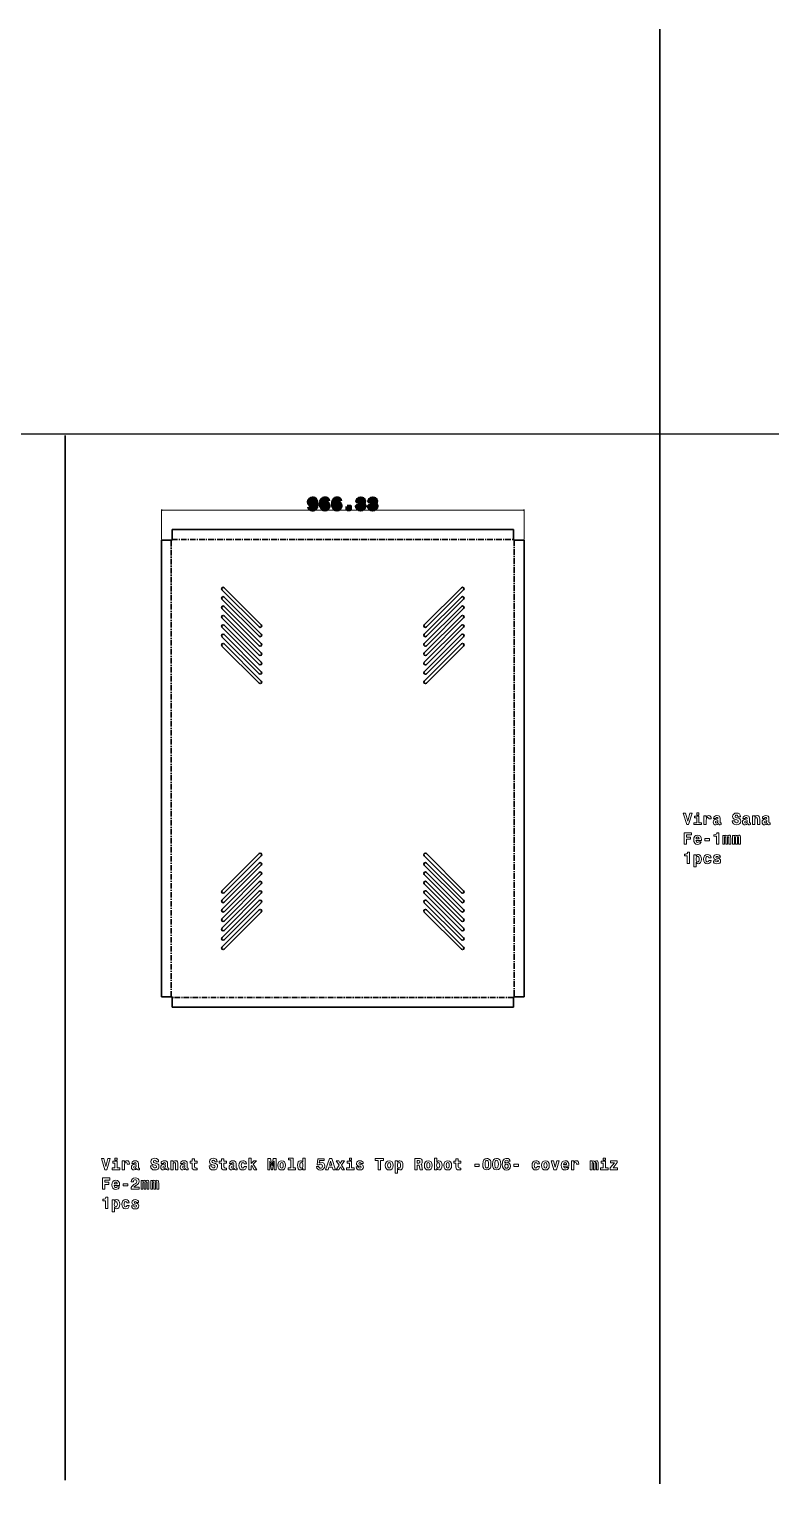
# Model space of a CAD drawing. Extents: x -10871 to 4979, y 1991 to 5869.
# Drawn here: x 1018 to 2995, y 1991 to 5869 of the extents above; entities that cross this region are included whole.
import ezdxf

# ---------------------------------------------------------------- set-up
doc = ezdxf.new("R2010")
doc.units = 0
doc.linetypes.add('AXES', pattern=[24, 15, -3, 3, -3])

msp = doc.modelspace()

# ---------------------------------------------------------------- linework, layer by layer
at = {"color": 7, "lineweight": 35}
for p, q in [((2699, 5869), (2699, 1990.7)), ((-10870.9, 4793.2), (4978.8, 4788.4)), ((1114.8, 4785.6), (1114.8, 2001.1)), ((1399.1, 4506.6), (1370.9, 4506.6)), ((1370.9, 3289.6), (1370.9, 4506.6)), ((1399.1, 4534.7), (2309.1, 4534.7)), ((1399.1, 4534.7), (1399.1, 4506.6)), ((2309.1, 4506.6), (2309.1, 4534.7)), ((2337.2, 4506.6), (2309.1, 4506.6)), ((2337.2, 4506.6), (2337.2, 3289.6)), ((1532.2, 4374.2), (1631.2, 4275.2)), ((1532.2, 4349.2), (1631.2, 4250.2)), ((1636.9, 4280.9), (1537.9, 4379.9)), ((1636.9, 4255.9), (1537.9, 4354.9)), ((2071.2, 4280.9), (2170.2, 4379.9)), ((2071.2, 4255.9), (2170.2, 4354.9)), ((2175.9, 4374.2), (2076.9, 4275.2)), ((2175.9, 4349.2), (2076.9, 4250.2)), ((1532.2, 4324.2), (1631.2, 4225.2)), ((1636.9, 4230.9), (1537.9, 4329.9)), ((1636.9, 4205.9), (1537.9, 4304.9)), ((2071.2, 4230.9), (2170.2, 4329.9)), ((2071.2, 4205.9), (2170.2, 4304.9)), ((2175.9, 4324.2), (2076.9, 4225.2)), ((1532.2, 4299.2), (1631.2, 4200.2)), ((1532.2, 4274.2), (1631.2, 4175.2)), ((1636.9, 4180.9), (1537.9, 4279.9)), ((2071.2, 4180.9), (2170.2, 4279.9)), ((2175.9, 4299.2), (2076.9, 4200.2)), ((2175.9, 4274.2), (2076.9, 4175.2)), ((1532.2, 4249.2), (1631.2, 4150.2)), ((1636.9, 4155.9), (1537.9, 4254.9)), ((1636.9, 4130.9), (1537.9, 4229.9)), ((2071.2, 4155.9), (2170.2, 4254.9)), ((2071.2, 4130.9), (2170.2, 4229.9)), ((2175.9, 4249.2), (2076.9, 4150.2)), ((1532.2, 4224.2), (1631.2, 4125.2)), ((2175.9, 4224.2), (2076.9, 4125.2)), ((1532.2, 3571.9), (1631.2, 3670.9)), ((1532.2, 3546.9), (1631.2, 3645.9)), ((1636.9, 3665.2), (1537.9, 3566.2)), ((2071.2, 3665.2), (2170.2, 3566.2)), ((2175.9, 3571.9), (2076.9, 3670.9)), ((2175.9, 3546.9), (2076.9, 3645.9)), ((1532.2, 3521.9), (1631.2, 3620.9)), ((1636.9, 3640.2), (1537.9, 3541.2)), ((1636.9, 3615.2), (1537.9, 3516.2)), ((2071.2, 3640.2), (2170.2, 3541.2)), ((2071.2, 3615.2), (2170.2, 3516.2)), ((2175.9, 3521.9), (2076.9, 3620.9)), ((1532.2, 3496.9), (1631.2, 3595.9)), ((1532.2, 3471.9), (1631.2, 3570.9)), ((1636.9, 3590.2), (1537.9, 3491.2)), ((2071.2, 3590.2), (2170.2, 3491.2)), ((2175.9, 3496.9), (2076.9, 3595.9)), ((2175.9, 3471.9), (2076.9, 3570.9)), ((1532.2, 3446.9), (1631.2, 3545.9)), ((1636.9, 3565.2), (1537.9, 3466.2)), ((1636.9, 3540.2), (1537.9, 3441.2)), ((2071.2, 3565.2), (2170.2, 3466.2)), ((2071.2, 3540.2), (2170.2, 3441.2)), ((2175.9, 3446.9), (2076.9, 3545.9)), ((1532.2, 3421.9), (1631.2, 3520.9)), ((1636.9, 3515.2), (1537.9, 3416.2)), ((2071.2, 3515.2), (2170.2, 3416.2)), ((2175.9, 3421.9), (2076.9, 3520.9)), ((1370.9, 3289.6), (1399.1, 3289.6)), ((1399.1, 3289.6), (1399.1, 3261.4)), ((2309.1, 3261.4), (1399.1, 3261.4)), ((2309.1, 3261.4), (2309.1, 3289.6)), ((2309.1, 3289.6), (2337.2, 3289.6))]:
    msp.add_line(p, q, dxfattribs=at)
at = {"color": 7, "lineweight": 13}
for p, q in [((1370.9, 4508.6), (1370.9, 4588.4)), ((2337.2, 4586.4), (1370.9, 4586.4)), ((2337.2, 4508.6), (2337.2, 4588.4))]:
    msp.add_line(p, q, dxfattribs=at)
at = {"color": 1, "linetype": 'AXES', "lineweight": 35}
for p, q in [((1397, 3289.6), (1397, 4506.6)), ((1399.1, 4508.7), (2309.1, 4508.7)), ((2311.1, 4506.6), (2311.1, 3289.6)), ((2309.1, 3287.5), (1399.1, 3287.5))]:
    msp.add_line(p, q, dxfattribs=at)
at = {"color": 7, "lineweight": 70}
for points in [[(1763.7, 4595.3), (1764.5, 4592.1), (1766.3, 4589.7), (1769.2, 4588.1), (1772.8, 4587.5), (1775.5, 4587.8), (1777.9, 4588.6), (1780, 4589.9), (1781.7, 4591.7), (1783, 4594), (1783.9, 4596.7), (1784.5, 4600), (1784.8, 4603.8), (1784, 4610.2), (1781.8, 4614.9), (1778.3, 4617.7), (1776, 4618.4), (1773.5, 4618.7), (1769.1, 4617.9), (1765.8, 4615.7), (1763.6, 4612.3), (1762.9, 4608), (1763.6, 4603.9), (1765.6, 4600.8), (1768.6, 4598.8), (1772.7, 4598.2), (1775.9, 4598.7), (1778.5, 4600.3), (1778, 4596.7), (1777, 4594.3), (1775.5, 4592.8), (1773.4, 4592.3), (1770.9, 4593.1), (1769.8, 4595.3)], [(1816.2, 4610.9), (1815.4, 4614.1), (1813.5, 4616.5), (1810.7, 4618.1), (1807.1, 4618.7), (1804.3, 4618.4), (1801.9, 4617.6), (1799.9, 4616.3), (1798.2, 4614.5), (1796.9, 4612.2), (1795.9, 4609.4), (1795.3, 4606.1), (1795.1, 4602.5), (1795.8, 4596), (1798, 4591.3), (1801.5, 4588.5), (1806.4, 4587.5), (1810.7, 4588.3), (1814.1, 4590.5), (1816.2, 4593.8), (1817, 4598.2), (1816.3, 4602.2), (1814.3, 4605.3), (1811.2, 4607.3), (1807.2, 4608.1), (1803.9, 4607.5), (1801.4, 4606), (1801.8, 4609.4), (1802.8, 4611.9), (1804.3, 4613.3), (1806.3, 4613.9), (1808.9, 4613.1), (1810, 4610.9)], [(1848.2, 4610.9), (1847.4, 4614.1), (1845.5, 4616.5), (1842.7, 4618.1), (1839.1, 4618.7), (1836.4, 4618.4), (1833.9, 4617.6), (1831.9, 4616.3), (1830.2, 4614.5), (1828.9, 4612.2), (1827.9, 4609.4), (1827.3, 4606.1), (1827.2, 4602.5), (1827.8, 4596), (1830, 4591.3), (1833.6, 4588.5), (1838.4, 4587.5), (1842.8, 4588.3), (1846.1, 4590.5), (1848.2, 4593.8), (1849, 4598.2), (1848.3, 4602.2), (1846.3, 4605.3), (1843.2, 4607.3), (1839.2, 4608.1), (1835.9, 4607.5), (1833.5, 4606), (1833.9, 4609.4), (1834.8, 4611.9), (1836.3, 4613.3), (1838.3, 4613.9), (1840.9, 4613.1), (1842.1, 4610.9)], [(1896.9, 4597.7), (1891, 4597.7), (1891, 4597.6), (1891.7, 4593.3), (1893.7, 4590.2), (1897.1, 4588.3), (1901.6, 4587.6), (1906.2, 4588.3), (1909.7, 4590.2), (1911.9, 4593.3), (1912.7, 4597.4), (1912.4, 4599.7), (1911.5, 4601.7), (1910, 4603.3), (1908.1, 4604.5), (1910.8, 4606.9), (1911.7, 4610.5), (1911, 4613.8), (1909, 4616.4), (1905.9, 4618), (1901.8, 4618.6), (1897.5, 4618), (1894.4, 4616.1), (1892.4, 4613.1), (1891.7, 4609), (1897.4, 4609), (1897.4, 4609.3), (1897.6, 4611.2), (1898.5, 4612.7), (1899.8, 4613.5), (1901.5, 4613.8), (1903.2, 4613.5), (1904.4, 4612.8), (1905.2, 4611.6), (1905.6, 4610), (1905.2, 4608.2), (1904.3, 4606.9), (1902.6, 4606.1), (1900.4, 4605.9), (1899.7, 4605.9), (1899.7, 4601.7), (1900.4, 4601.7), (1903, 4601.4), (1904.9, 4600.6), (1906, 4599.2), (1906.4, 4597.2), (1906, 4595.1), (1905.1, 4593.7), (1903.6, 4592.8), (1901.4, 4592.6), (1899.5, 4592.9), (1898, 4593.9), (1897.1, 4595.5)], [(1928.9, 4597.7), (1923, 4597.7), (1923, 4597.6), (1923.7, 4593.3), (1925.8, 4590.2), (1929.1, 4588.3), (1933.6, 4587.6), (1938.3, 4588.3), (1941.8, 4590.2), (1944, 4593.3), (1944.7, 4597.4), (1944.4, 4599.7), (1943.5, 4601.7), (1942.1, 4603.3), (1940.1, 4604.5), (1942.8, 4606.9), (1943.7, 4610.5), (1943, 4613.8), (1941, 4616.4), (1937.9, 4618), (1933.8, 4618.6), (1929.5, 4618), (1926.4, 4616.1), (1924.4, 4613.1), (1923.7, 4609), (1929.4, 4609), (1929.4, 4609.3), (1929.7, 4611.2), (1930.5, 4612.7), (1931.8, 4613.5), (1933.6, 4613.8), (1935.2, 4613.5), (1936.4, 4612.8), (1937.3, 4611.6), (1937.6, 4610), (1937.2, 4608.2), (1936.3, 4606.9), (1934.6, 4606.1), (1932.4, 4605.9), (1931.7, 4605.9), (1931.7, 4601.7), (1932.4, 4601.7), (1935, 4601.4), (1936.9, 4600.6), (1938, 4599.2), (1938.4, 4597.2), (1938, 4595.1), (1937.1, 4593.7), (1935.6, 4592.8), (1933.5, 4592.6), (1931.5, 4592.9), (1930.1, 4593.9), (1929.1, 4595.5)], [(1773.7, 4603.1), (1771.8, 4603.4), (1770.3, 4604.4), (1769.3, 4606), (1769, 4608.3), (1769.3, 4610.6), (1770.2, 4612.3), (1771.7, 4613.4), (1773.5, 4613.8), (1775.5, 4613.4), (1777, 4612.3), (1778, 4610.5), (1778.4, 4608.2), (1778, 4606), (1777.1, 4604.4), (1775.6, 4603.4)], [(1805.9, 4603.1), (1808.1, 4602.8), (1809.6, 4601.8), (1810.5, 4600.2), (1810.9, 4598), (1810.5, 4595.6), (1809.6, 4593.9), (1808.2, 4592.8), (1806.4, 4592.4), (1804.3, 4592.8), (1802.8, 4593.9), (1801.8, 4595.7), (1801.5, 4598.1), (1801.8, 4600.2), (1802.7, 4601.8), (1804.1, 4602.8)], [(1838, 4603.1), (1840.1, 4602.8), (1841.6, 4601.8), (1842.5, 4600.2), (1842.9, 4598), (1842.5, 4595.6), (1841.6, 4593.9), (1840.2, 4592.8), (1838.4, 4592.4), (1836.4, 4592.8), (1834.8, 4593.9), (1833.9, 4595.7), (1833.6, 4598.1), (1833.9, 4600.2), (1834.8, 4601.8), (1836.1, 4602.8)], [(1866.1, 4596.4), (1866.1, 4588.4), (1874, 4588.4), (1874, 4596.4)]]:
    msp.add_lwpolyline(points, close=True, dxfattribs=at)
at = {"color": 7, "lineweight": 13}
for points in [[(1372.8, 4587), (1370.9, 4586.4), (1372.8, 4585.9)], [(2335.3, 4585.9), (2337.2, 4586.4), (2335.3, 4587)]]:
    msp.add_lwpolyline(points, dxfattribs=at)
for points in [[(2767.6, 3778.4), (2761.3, 3778.4), (2770.5, 3748.4), (2775.6, 3748.4), (2784.7, 3778.4), (2778.4, 3778.4), (2773, 3757.2)], [(2809.8, 3753.2), (2803.1, 3753.2), (2803.1, 3770.8), (2791.4, 3770.8), (2791.4, 3766), (2797, 3766), (2797, 3753.2), (2789.7, 3753.2), (2789.7, 3748.4), (2809.8, 3748.4)], [(2797, 3779.4), (2797, 3773.5), (2803.1, 3773.5), (2803.1, 3779.4)], [(2816.3, 3771.6), (2816.3, 3748.4), (2822.6, 3748.4), (2822.6, 3760.2), (2822.7, 3763.3), (2823.3, 3765.5), (2824.5, 3766.9), (2826.5, 3767.4), (2828.7, 3766.4), (2829.3, 3765.2), (2829.6, 3763.6), (2829.6, 3763.5), (2835.6, 3763.5), (2835.6, 3763.9), (2835.2, 3767.6), (2834, 3770.2), (2832.1, 3771.8), (2829.3, 3772.4), (2827, 3772.1), (2825.2, 3771.2), (2823.7, 3769.7), (2822.6, 3767.7), (2822.6, 3771.6)], [(2847.9, 3764.6), (2848.6, 3766.8), (2850.8, 3767.6), (2852.9, 3767), (2853.5, 3765.3), (2853.3, 3763.9), (2852.4, 3763.3), (2850.9, 3763), (2848.4, 3762.8), (2845.2, 3761.9), (2842.8, 3760.3), (2841.4, 3758), (2840.9, 3755), (2841.4, 3751.9), (2842.8, 3749.5), (2845.1, 3748.1), (2848.2, 3747.6), (2851.9, 3748.5), (2855.1, 3751.2), (2855.6, 3749.6), (2856.5, 3748.6), (2857.8, 3748.1), (2859.7, 3747.9), (2862.1, 3748.2), (2862.1, 3752.7), (2861.1, 3752.6), (2859.7, 3753.1), (2859.5, 3754.9), (2859.5, 3765.2), (2858.9, 3768.3), (2857.4, 3770.6), (2854.7, 3771.9), (2850.8, 3772.4), (2847.1, 3771.8), (2844.3, 3770.3), (2842.6, 3768), (2842, 3764.9), (2842, 3764.6)], [(2913.5, 3769.4), (2912.8, 3773.5), (2910.7, 3776.6), (2907.4, 3778.5), (2902.8, 3779.1), (2898.7, 3778.5), (2895.6, 3776.5), (2893.5, 3773.5), (2892.8, 3769.7), (2893.3, 3766.5), (2894.7, 3764.2), (2897.2, 3762.6), (2900.6, 3761.5), (2903.6, 3760.8), (2905.9, 3760), (2907.3, 3759), (2907.8, 3757.2), (2907.5, 3755.5), (2906.6, 3754.3), (2905.1, 3753.4), (2903.1, 3753.2), (2901.2, 3753.5), (2899.7, 3754.5), (2898.7, 3756.1), (2898.3, 3758.3), (2891.9, 3758.3), (2892.8, 3753.7), (2895, 3750.4), (2898.4, 3748.3), (2902.9, 3747.6), (2907.8, 3748.3), (2911.3, 3750.2), (2913.6, 3753.4), (2914.4, 3757.5), (2913.7, 3761.2), (2911.9, 3763.5), (2909, 3765.1), (2905.2, 3766.1), (2902.7, 3766.7), (2900.9, 3767.4), (2899.8, 3768.4), (2899.4, 3770.1), (2900.4, 3772.6), (2901.6, 3773.3), (2903.2, 3773.6), (2904.7, 3773.3), (2905.9, 3772.5), (2906.9, 3769.8), (2906.9, 3769.4)], [(2926, 3764.6), (2926.7, 3766.8), (2928.9, 3767.6), (2930.9, 3767), (2931.6, 3765.3), (2931.4, 3763.9), (2930.5, 3763.3), (2928.9, 3763), (2926.5, 3762.8), (2923.2, 3761.9), (2920.9, 3760.3), (2919.4, 3758), (2918.9, 3755), (2919.4, 3751.9), (2920.9, 3749.5), (2923.1, 3748.1), (2926.3, 3747.6), (2930, 3748.5), (2933.2, 3751.2), (2933.7, 3749.6), (2934.6, 3748.6), (2935.9, 3748.1), (2937.8, 3747.9), (2940.2, 3748.2), (2940.2, 3752.7), (2939.2, 3752.6), (2937.8, 3753.1), (2937.5, 3754.9), (2937.5, 3765.2), (2937, 3768.3), (2935.5, 3770.6), (2932.7, 3771.9), (2928.9, 3772.4), (2925.2, 3771.8), (2922.4, 3770.3), (2920.6, 3768), (2920.1, 3764.9), (2920.1, 3764.6)], [(2945.6, 3771.6), (2945.6, 3748.4), (2951.8, 3748.4), (2951.8, 3759.9), (2952, 3763.1), (2952.6, 3765.3), (2953.9, 3766.7), (2955.8, 3767.1), (2957.4, 3766.7), (2958.3, 3765.6), (2958.6, 3763.7), (2958.7, 3761.3), (2958.7, 3748.4), (2964.9, 3748.4), (2964.9, 3762.5), (2964.6, 3766.6), (2963.8, 3769.7), (2961.8, 3771.7), (2958.2, 3772.4), (2956.2, 3772.1), (2954.4, 3771.3), (2953, 3770), (2951.8, 3768), (2951.8, 3771.6)], [(2978, 3764.6), (2978.7, 3766.8), (2980.9, 3767.6), (2983, 3767), (2983.7, 3765.3), (2983.4, 3763.9), (2982.5, 3763.3), (2981, 3763), (2978.6, 3762.8), (2975.3, 3761.9), (2972.9, 3760.3), (2971.5, 3758), (2971, 3755), (2971.5, 3751.9), (2972.9, 3749.5), (2975.2, 3748.1), (2978.3, 3747.6), (2982, 3748.5), (2985.3, 3751.2), (2985.7, 3749.6), (2986.6, 3748.6), (2987.9, 3748.1), (2989.8, 3747.9), (2992.3, 3748.2), (2992.3, 3752.7), (2991.2, 3752.6), (2989.8, 3753.1), (2989.6, 3754.9), (2989.6, 3765.2), (2989.1, 3768.3), (2987.5, 3770.6), (2984.8, 3771.9), (2980.9, 3772.4), (2977.2, 3771.8), (2974.5, 3770.3), (2972.7, 3768), (2972.1, 3764.9), (2972.1, 3764.6)], [(2763.8, 3726.5), (2763.8, 3696.5), (2770, 3696.5), (2770, 3709.1), (2780.7, 3709.1), (2780.7, 3714.8), (2770, 3714.8), (2770, 3720.8), (2783.4, 3720.8), (2783.4, 3726.5)], [(2849.9, 3717.2), (2849.9, 3696.5), (2855.8, 3696.5), (2855.8, 3726.7), (2851, 3726.7), (2850.3, 3724.1), (2848.7, 3722.5), (2846.3, 3721.6), (2843, 3721.4), (2842.7, 3721.4), (2842.7, 3717.2)], [(2853.5, 3756.7), (2853.1, 3754.9), (2852.2, 3753.6), (2850.9, 3752.7), (2849.3, 3752.4), (2847.5, 3753.2), (2846.8, 3755.1), (2847.4, 3756.9), (2848.9, 3757.9), (2851.6, 3758.4), (2853.5, 3759.4)], [(2931.5, 3756.7), (2931.2, 3754.9), (2930.3, 3753.6), (2928.9, 3752.7), (2927.3, 3752.4), (2925.6, 3753.2), (2924.9, 3755.1), (2925.4, 3756.9), (2927, 3757.9), (2929.6, 3758.4), (2931.5, 3759.4)], [(2983.6, 3756.7), (2983.2, 3754.9), (2982.3, 3753.6), (2981, 3752.7), (2979.4, 3752.4), (2977.6, 3753.2), (2977, 3755.1), (2977.5, 3756.9), (2979, 3757.9), (2981.7, 3758.4), (2983.6, 3759.4)], [(2802.5, 3702.7), (2801.2, 3701.3), (2799.4, 3700.7), (2797.7, 3701.1), (2796.4, 3702.1), (2795.5, 3703.8), (2795.1, 3706.2), (2809.5, 3706.2), (2809.6, 3707.8), (2808.9, 3713.3), (2806.9, 3717.3), (2803.6, 3719.7), (2799.2, 3720.5), (2795, 3719.7), (2791.8, 3717.2), (2789.7, 3713.3), (2789, 3708.1), (2789.7, 3702.9), (2791.8, 3698.9), (2794.9, 3696.5), (2799.1, 3695.7), (2802.5, 3696.1), (2805.3, 3697.4), (2807.4, 3699.5), (2809, 3702.7)], [(2803.2, 3710.7), (2795.2, 3710.7), (2795.5, 3712.7), (2796.4, 3714.2), (2797.7, 3715.1), (2799.2, 3715.5), (2800.8, 3715.1), (2802.1, 3714.2), (2802.8, 3712.7)], [(2819.1, 3711), (2819.1, 3705.2), (2831, 3705.2), (2831, 3711)], [(2882.7, 3713.7), (2882.7, 3696.5), (2887.7, 3696.5), (2887.7, 3712.5), (2887.4, 3715.9), (2886.7, 3718.4), (2885.3, 3720), (2882.9, 3720.5), (2880.5, 3719.7), (2878.4, 3717.2), (2877.1, 3719.6), (2874.7, 3720.5), (2872.5, 3719.7), (2871, 3717.2), (2871, 3719.7), (2866.6, 3719.7), (2866.6, 3696.5), (2871.4, 3696.5), (2871.4, 3713.5), (2871.9, 3715.1), (2873.3, 3715.6), (2874.3, 3715.2), (2874.7, 3714), (2874.7, 3696.5), (2879.5, 3696.5), (2879.5, 3713.5), (2880, 3715.1), (2881.4, 3715.6), (2882.4, 3715.2), (2882.7, 3714)], [(2908.7, 3713.7), (2908.7, 3696.5), (2913.7, 3696.5), (2913.7, 3712.5), (2913.5, 3715.9), (2912.8, 3718.4), (2911.3, 3720), (2909, 3720.5), (2906.5, 3719.7), (2904.5, 3717.2), (2903.1, 3719.6), (2900.7, 3720.5), (2898.5, 3719.7), (2897, 3717.2), (2897, 3719.7), (2892.6, 3719.7), (2892.6, 3696.5), (2897.5, 3696.5), (2897.5, 3713.5), (2897.9, 3715.1), (2899.3, 3715.6), (2900.4, 3715.2), (2900.7, 3714), (2900.7, 3696.5), (2905.5, 3696.5), (2905.5, 3713.5), (2906, 3715.1), (2907.4, 3715.6), (2908.4, 3715.2), (2908.7, 3714)], [(2771.8, 3665.3), (2771.8, 3644.6), (2777.8, 3644.6), (2777.8, 3674.8), (2772.9, 3674.8), (2772.2, 3672.2), (2770.7, 3670.6), (2768.3, 3669.7), (2764.9, 3669.5), (2764.6, 3669.5), (2764.6, 3665.3)], [(2789.4, 3667.9), (2789.4, 3635.6), (2795.5, 3635.6), (2795.5, 3648.2), (2796.7, 3646.2), (2798.1, 3644.8), (2801.5, 3643.8), (2804.8, 3644.6), (2807.4, 3647), (2809.1, 3651), (2809.7, 3656.3), (2809.1, 3661.5), (2807.4, 3665.4), (2804.8, 3667.8), (2801.5, 3668.7), (2799.6, 3668.4), (2798.1, 3667.6), (2796.7, 3666.2), (2795.5, 3664.3), (2795.5, 3667.9)], [(2799.5, 3663.5), (2801.1, 3663), (2802.4, 3661.6), (2803.2, 3659.4), (2803.5, 3656.3), (2803.2, 3653.1), (2802.4, 3650.8), (2801.1, 3649.4), (2799.5, 3649), (2797.7, 3649.4), (2796.3, 3650.9), (2795.5, 3653.2), (2795.2, 3656.4), (2795.5, 3659.5), (2796.4, 3661.7), (2797.7, 3663)], [(2829.2, 3652.9), (2828, 3650.1), (2825.5, 3649), (2823.8, 3649.5), (2822.5, 3650.9), (2821.7, 3653.1), (2821.5, 3656.3), (2821.7, 3659.4), (2822.6, 3661.7), (2823.8, 3663), (2825.5, 3663.5), (2828, 3662.6), (2829.2, 3660.1), (2835.3, 3660.1), (2834.4, 3663.7), (2832.4, 3666.4), (2829.5, 3668.1), (2825.7, 3668.7), (2821.3, 3667.8), (2818.1, 3665.2), (2815.9, 3661.3), (2815.2, 3656.2), (2815.9, 3651.1), (2817.9, 3647.2), (2821.1, 3644.7), (2825.3, 3643.8), (2829.3, 3644.5), (2832.3, 3646.2), (2834.4, 3649.1), (2835.3, 3652.9)], [(2852.4, 3653.8), (2854.1, 3653), (2854.7, 3651.5), (2853.7, 3649.6), (2851, 3648.8), (2848.3, 3649.7), (2847.3, 3652.1), (2841.4, 3652.1), (2842, 3648.6), (2843.9, 3645.9), (2846.8, 3644.4), (2850.9, 3643.8), (2855.1, 3644.4), (2858.2, 3645.9), (2860.1, 3648.4), (2860.7, 3651.8), (2860.2, 3654.4), (2858.9, 3656.4), (2856.7, 3657.8), (2853.6, 3658.7), (2850.3, 3659.2), (2848.7, 3660), (2848.1, 3661.5), (2848.8, 3663), (2850.8, 3663.7), (2853.2, 3663), (2854.1, 3661.3), (2860.1, 3661.3), (2860.1, 3661.4), (2859.4, 3664.3), (2857.6, 3666.6), (2854.7, 3668.1), (2850.9, 3668.6), (2847.1, 3668.1), (2844.3, 3666.6), (2842.6, 3664.3), (2842, 3661.2), (2842.5, 3658.7), (2843.8, 3656.7), (2845.9, 3655.3), (2848.7, 3654.5)], [(1217.6, 2858.4), (1211.3, 2858.4), (1220.5, 2828.4), (1225.6, 2828.4), (1234.7, 2858.4), (1228.4, 2858.4), (1223, 2837.2)], [(1259.8, 2833.2), (1253.1, 2833.2), (1253.1, 2850.8), (1241.4, 2850.8), (1241.4, 2846), (1247, 2846), (1247, 2833.2), (1239.7, 2833.2), (1239.7, 2828.4), (1259.8, 2828.4)], [(1247, 2859.4), (1247, 2853.5), (1253.1, 2853.5), (1253.1, 2859.4)], [(1266.3, 2851.6), (1266.3, 2828.4), (1272.6, 2828.4), (1272.6, 2840.2), (1272.7, 2843.3), (1273.3, 2845.5), (1274.5, 2846.9), (1276.5, 2847.4), (1278.7, 2846.4), (1279.3, 2845.2), (1279.6, 2843.6), (1279.6, 2843.5), (1285.6, 2843.5), (1285.6, 2843.9), (1285.2, 2847.6), (1284, 2850.2), (1282.1, 2851.8), (1279.3, 2852.4), (1277, 2852.1), (1275.2, 2851.2), (1273.7, 2849.7), (1272.6, 2847.7), (1272.6, 2851.6)], [(1297.9, 2844.6), (1298.6, 2846.8), (1300.8, 2847.6), (1302.9, 2847), (1303.5, 2845.3), (1303.3, 2843.9), (1302.4, 2843.3), (1300.9, 2843), (1298.4, 2842.8), (1295.2, 2841.9), (1292.8, 2840.3), (1291.4, 2838), (1290.9, 2835), (1291.4, 2831.9), (1292.8, 2829.5), (1295.1, 2828.1), (1298.2, 2827.6), (1301.9, 2828.5), (1305.1, 2831.2), (1305.6, 2829.6), (1306.5, 2828.6), (1307.8, 2828.1), (1309.7, 2827.9), (1312.1, 2828.2), (1312.1, 2832.7), (1311.1, 2832.6), (1309.7, 2833.1), (1309.5, 2834.9), (1309.5, 2845.2), (1308.9, 2848.3), (1307.4, 2850.6), (1304.7, 2851.9), (1300.8, 2852.4), (1297.1, 2851.8), (1294.3, 2850.3), (1292.6, 2848), (1292, 2844.9), (1292, 2844.6)], [(1303.5, 2836.7), (1303.1, 2834.9), (1302.2, 2833.6), (1300.9, 2832.7), (1299.3, 2832.4), (1297.5, 2833.2), (1296.8, 2835.1), (1297.4, 2836.9), (1298.9, 2837.9), (1301.6, 2838.4), (1303.5, 2839.4)], [(1363.5, 2849.4), (1362.8, 2853.5), (1360.7, 2856.6), (1357.4, 2858.5), (1352.8, 2859.1), (1348.7, 2858.5), (1345.6, 2856.5), (1343.5, 2853.5), (1342.8, 2849.7), (1343.3, 2846.5), (1344.7, 2844.2), (1347.2, 2842.6), (1350.6, 2841.5), (1353.6, 2840.8), (1355.9, 2840), (1357.3, 2839), (1357.8, 2837.2), (1357.5, 2835.5), (1356.6, 2834.3), (1355.1, 2833.4), (1353.1, 2833.2), (1351.2, 2833.5), (1349.7, 2834.5), (1348.7, 2836.1), (1348.3, 2838.3), (1341.9, 2838.3), (1342.8, 2833.7), (1345, 2830.4), (1348.4, 2828.3), (1352.9, 2827.6), (1357.8, 2828.3), (1361.3, 2830.2), (1363.6, 2833.4), (1364.4, 2837.5), (1363.7, 2841.2), (1361.9, 2843.5), (1359, 2845.1), (1355.2, 2846.1), (1352.7, 2846.7), (1350.9, 2847.4), (1349.8, 2848.4), (1349.4, 2850.1), (1350.4, 2852.6), (1351.6, 2853.3), (1353.2, 2853.6), (1354.7, 2853.3), (1355.9, 2852.5), (1356.9, 2849.8), (1356.9, 2849.4)], [(1376, 2844.6), (1376.7, 2846.8), (1378.9, 2847.6), (1380.9, 2847), (1381.6, 2845.3), (1381.4, 2843.9), (1380.5, 2843.3), (1378.9, 2843), (1376.5, 2842.8), (1373.2, 2841.9), (1370.9, 2840.3), (1369.4, 2838), (1368.9, 2835), (1369.4, 2831.9), (1370.9, 2829.5), (1373.1, 2828.1), (1376.3, 2827.6), (1380, 2828.5), (1383.2, 2831.2), (1383.7, 2829.6), (1384.6, 2828.6), (1385.9, 2828.1), (1387.8, 2827.9), (1390.2, 2828.2), (1390.2, 2832.7), (1389.2, 2832.6), (1387.8, 2833.1), (1387.5, 2834.9), (1387.5, 2845.2), (1387, 2848.3), (1385.5, 2850.6), (1382.7, 2851.9), (1378.9, 2852.4), (1375.2, 2851.8), (1372.4, 2850.3), (1370.6, 2848), (1370.1, 2844.9), (1370.1, 2844.6)], [(1381.5, 2836.7), (1381.2, 2834.9), (1380.3, 2833.6), (1378.9, 2832.7), (1377.3, 2832.4), (1375.6, 2833.2), (1374.9, 2835.1), (1375.4, 2836.9), (1377, 2837.9), (1379.6, 2838.4), (1381.5, 2839.4)], [(1395.6, 2851.6), (1395.6, 2828.4), (1401.8, 2828.4), (1401.8, 2839.9), (1402, 2843.1), (1402.6, 2845.3), (1403.9, 2846.7), (1405.8, 2847.1), (1407.4, 2846.7), (1408.3, 2845.6), (1408.6, 2843.7), (1408.7, 2841.3), (1408.7, 2828.4), (1414.9, 2828.4), (1414.9, 2842.5), (1414.6, 2846.6), (1413.8, 2849.7), (1411.8, 2851.7), (1408.2, 2852.4), (1406.2, 2852.1), (1404.4, 2851.3), (1403, 2850), (1401.8, 2848), (1401.8, 2851.6)], [(1428, 2844.6), (1428.7, 2846.8), (1430.9, 2847.6), (1433, 2847), (1433.7, 2845.3), (1433.4, 2843.9), (1432.5, 2843.3), (1431, 2843), (1428.6, 2842.8), (1425.3, 2841.9), (1422.9, 2840.3), (1421.5, 2838), (1421, 2835), (1421.5, 2831.9), (1422.9, 2829.5), (1425.2, 2828.1), (1428.3, 2827.6), (1432, 2828.5), (1435.3, 2831.2), (1435.7, 2829.6), (1436.6, 2828.6), (1437.9, 2828.1), (1439.8, 2827.9), (1442.3, 2828.2), (1442.3, 2832.7), (1441.2, 2832.6), (1439.8, 2833.1), (1439.6, 2834.9), (1439.6, 2845.2), (1439.1, 2848.3), (1437.5, 2850.6), (1434.8, 2851.9), (1430.9, 2852.4), (1427.2, 2851.8), (1424.5, 2850.3), (1422.7, 2848), (1422.1, 2844.9), (1422.1, 2844.6)], [(1433.6, 2836.7), (1433.2, 2834.9), (1432.3, 2833.6), (1431, 2832.7), (1429.4, 2832.4), (1427.6, 2833.2), (1427, 2835.1), (1427.5, 2836.9), (1429, 2837.9), (1431.7, 2838.4), (1433.6, 2839.4)], [(1466.3, 2850.8), (1458.9, 2850.8), (1458.9, 2857.6), (1452.9, 2857.6), (1452.9, 2850.8), (1447.1, 2850.8), (1447.1, 2846), (1452.9, 2846), (1452.9, 2835.6), (1453.2, 2831.9), (1454.6, 2829.4), (1457.3, 2828), (1461.4, 2827.6), (1466.3, 2827.8), (1466.3, 2832.7), (1463.5, 2832.5), (1461.2, 2832.9), (1459.8, 2833.9), (1459.1, 2835.6), (1458.9, 2837.8), (1458.9, 2846), (1466.3, 2846)], [(1519.6, 2849.4), (1518.9, 2853.5), (1516.8, 2856.6), (1513.5, 2858.5), (1509, 2859.1), (1504.9, 2858.5), (1501.7, 2856.5), (1499.7, 2853.5), (1499, 2849.7), (1499.5, 2846.5), (1500.9, 2844.2), (1503.3, 2842.6), (1506.8, 2841.5), (1509.7, 2840.8), (1512, 2840), (1513.5, 2839), (1514, 2837.2), (1513.6, 2835.5), (1512.7, 2834.3), (1511.2, 2833.4), (1509.3, 2833.2), (1507.4, 2833.5), (1505.9, 2834.5), (1504.9, 2836.1), (1504.5, 2838.3), (1498, 2838.3), (1498.9, 2833.7), (1501.1, 2830.4), (1504.6, 2828.3), (1509, 2827.6), (1513.9, 2828.3), (1517.5, 2830.2), (1519.7, 2833.4), (1520.5, 2837.5), (1519.9, 2841.2), (1518, 2843.5), (1515.1, 2845.1), (1511.3, 2846.1), (1508.8, 2846.7), (1507, 2847.4), (1505.9, 2848.4), (1505.5, 2850.1), (1506.5, 2852.6), (1507.7, 2853.3), (1509.3, 2853.6), (1510.8, 2853.3), (1512, 2852.5), (1513.1, 2849.8), (1513.1, 2849.4)], [(1544.4, 2850.8), (1537, 2850.8), (1537, 2857.6), (1530.9, 2857.6), (1530.9, 2850.8), (1525.1, 2850.8), (1525.1, 2846), (1530.9, 2846), (1530.9, 2835.6), (1531.3, 2831.9), (1532.7, 2829.4), (1535.3, 2828), (1539.5, 2827.6), (1544.4, 2827.8), (1544.4, 2832.7), (1541.6, 2832.5), (1539.2, 2832.9), (1537.8, 2833.9), (1537.2, 2835.6), (1537, 2837.8), (1537, 2846), (1544.4, 2846)], [(1558.2, 2844.6), (1558.8, 2846.8), (1561.1, 2847.6), (1563.1, 2847), (1563.8, 2845.3), (1563.5, 2843.9), (1562.7, 2843.3), (1561.1, 2843), (1558.7, 2842.8), (1555.4, 2841.9), (1553, 2840.3), (1551.6, 2838), (1551.1, 2835), (1551.6, 2831.9), (1553, 2829.5), (1555.3, 2828.1), (1558.4, 2827.6), (1562.1, 2828.5), (1565.4, 2831.2), (1565.9, 2829.6), (1566.8, 2828.6), (1568.1, 2828.1), (1569.9, 2827.9), (1572.4, 2828.2), (1572.4, 2832.7), (1571.3, 2832.6), (1570, 2833.1), (1569.7, 2834.9), (1569.7, 2845.2), (1569.2, 2848.3), (1567.6, 2850.6), (1564.9, 2851.9), (1561.1, 2852.4), (1557.3, 2851.8), (1554.6, 2850.3), (1552.8, 2848), (1552.2, 2844.9), (1552.2, 2844.6)], [(1563.7, 2836.7), (1563.3, 2834.9), (1562.4, 2833.6), (1561.1, 2832.7), (1559.5, 2832.4), (1557.7, 2833.2), (1557.1, 2835.1), (1557.6, 2836.9), (1559.1, 2837.9), (1561.8, 2838.4), (1563.7, 2839.4)], [(1591.5, 2836.7), (1590.3, 2833.8), (1587.8, 2832.8), (1586.1, 2833.2), (1584.8, 2834.6), (1584, 2836.9), (1583.7, 2840), (1584, 2843.2), (1584.8, 2845.4), (1586.1, 2846.8), (1587.8, 2847.3), (1590.3, 2846.4), (1591.4, 2843.9), (1597.5, 2843.9), (1596.6, 2847.4), (1594.7, 2850.1), (1591.7, 2851.8), (1587.9, 2852.4), (1583.6, 2851.5), (1580.3, 2849), (1578.2, 2845.1), (1577.5, 2839.9), (1578.2, 2834.8), (1580.2, 2830.9), (1583.4, 2828.4), (1587.6, 2827.6), (1591.5, 2828.2), (1594.6, 2830), (1596.6, 2832.9), (1597.5, 2836.7)], [(1604.2, 2859.4), (1604.2, 2828.4), (1610.2, 2828.4), (1610.2, 2837.4), (1611.8, 2839.1), (1618, 2828.4), (1624.7, 2828.4), (1615.7, 2843), (1624.4, 2851.6), (1616.9, 2851.6), (1610.2, 2844.8), (1610.2, 2859.4)], [(1654.4, 2858.4), (1654.4, 2828.4), (1659.5, 2828.4), (1659.5, 2851.5), (1660, 2851.5), (1664.2, 2828.4), (1666.6, 2828.4), (1670.7, 2851.5), (1671.3, 2851.5), (1671.3, 2828.4), (1676.4, 2828.4), (1676.4, 2858.4), (1668.9, 2858.4), (1665.5, 2839.9), (1665.3, 2839.9), (1661.9, 2858.4)], [(1681.1, 2840), (1681.8, 2834.6), (1683.9, 2830.7), (1687.1, 2828.4), (1691.4, 2827.6), (1695.7, 2828.4), (1698.9, 2830.7), (1701, 2834.6), (1701.7, 2840), (1701, 2845.2), (1698.9, 2849.2), (1695.7, 2851.5), (1691.4, 2852.4), (1687.1, 2851.5), (1683.9, 2849.2), (1681.8, 2845.2)], [(1691.4, 2847.3), (1693.2, 2846.8), (1694.5, 2845.4), (1695.2, 2843.1), (1695.5, 2840), (1695.2, 2836.8), (1694.5, 2834.6), (1693.2, 2833.2), (1691.4, 2832.7), (1689.7, 2833.2), (1688.4, 2834.6), (1687.6, 2836.9), (1687.3, 2840.2), (1687.6, 2843.2), (1688.4, 2845.4), (1689.7, 2846.8)], [(1709.8, 2854.6), (1715.5, 2854.6), (1715.5, 2833.2), (1708.3, 2833.2), (1708.3, 2828.4), (1728.5, 2828.4), (1728.5, 2833.2), (1721.6, 2833.2), (1721.6, 2859.4), (1709.8, 2859.4)], [(1747.4, 2832), (1747.4, 2828.4), (1753.6, 2828.4), (1753.6, 2859.4), (1747.4, 2859.4), (1747.4, 2848), (1746.2, 2850), (1744.8, 2851.4), (1743.3, 2852.1), (1741.4, 2852.4), (1738.2, 2851.5), (1735.6, 2849.1), (1733.9, 2845.2), (1733.3, 2840), (1733.9, 2834.7), (1735.6, 2830.8), (1738.2, 2828.4), (1741.4, 2827.6), (1743.3, 2827.8), (1744.9, 2828.6), (1746.2, 2830)], [(1743.5, 2847.2), (1745.3, 2846.7), (1746.6, 2845.4), (1747.4, 2843.1), (1747.8, 2840), (1747.4, 2836.8), (1746.6, 2834.6), (1745.2, 2833.2), (1743.5, 2832.7), (1741.8, 2833.2), (1740.5, 2834.6), (1739.7, 2836.8), (1739.5, 2840), (1739.7, 2843.1), (1740.5, 2845.4), (1741.8, 2846.7)], [(1790.2, 2836.5), (1784.3, 2836.5), (1785.1, 2832.7), (1787.3, 2829.9), (1790.5, 2828.2), (1794.7, 2827.5), (1799.4, 2828.3), (1803, 2830.4), (1805.2, 2833.8), (1806.1, 2838.2), (1805.3, 2842.2), (1803.3, 2845.4), (1800.1, 2847.4), (1796, 2848.1), (1793.1, 2847.7), (1790.9, 2846.6), (1791.6, 2852.6), (1804.7, 2852.6), (1804.7, 2857.7), (1787.3, 2857.7), (1785.4, 2841.5), (1790.8, 2841.2), (1792.4, 2842.8), (1794.8, 2843.3), (1796.9, 2842.9), (1798.5, 2841.8), (1799.5, 2840.1), (1799.8, 2837.9), (1799.5, 2835.5), (1798.5, 2833.7), (1796.9, 2832.7), (1794.7, 2832.3), (1792.9, 2832.6), (1791.6, 2833.4), (1790.6, 2834.7)], [(1818.6, 2858.4), (1808.4, 2828.4), (1814.8, 2828.4), (1816.8, 2835.2), (1826, 2835.2), (1828.2, 2828.4), (1834.6, 2828.4), (1824.5, 2858.4)], [(1821.5, 2850.9), (1824.5, 2840.3), (1818.4, 2840.3)], [(1844.5, 2840.3), (1836.2, 2828.4), (1843.1, 2828.4), (1847.6, 2835.7), (1852, 2828.4), (1858.9, 2828.4), (1850.6, 2840.3), (1858.3, 2851.6), (1851.5, 2851.6), (1847.5, 2844.9), (1843.6, 2851.6), (1836.8, 2851.6)], [(1884.4, 2833.2), (1877.7, 2833.2), (1877.7, 2850.8), (1866, 2850.8), (1866, 2846), (1871.6, 2846), (1871.6, 2833.2), (1864.2, 2833.2), (1864.2, 2828.4), (1884.4, 2828.4)], [(1871.6, 2859.4), (1871.6, 2853.5), (1877.7, 2853.5), (1877.7, 2859.4)], [(1900.9, 2837.6), (1902.6, 2836.8), (1903.2, 2835.2), (1902.2, 2833.3), (1899.5, 2832.6), (1896.8, 2833.4), (1895.8, 2835.9), (1889.9, 2835.9), (1890.5, 2832.3), (1892.4, 2829.7), (1895.4, 2828.1), (1899.4, 2827.6), (1903.6, 2828.1), (1906.7, 2829.7), (1908.6, 2832.2), (1909.3, 2835.5), (1908.8, 2838.1), (1907.5, 2840.1), (1905.3, 2841.6), (1902.2, 2842.4), (1898.8, 2843), (1897.2, 2843.7), (1896.6, 2845.3), (1897.3, 2846.8), (1899.4, 2847.4), (1901.7, 2846.7), (1902.7, 2845.1), (1908.6, 2845.1), (1908.6, 2845.1), (1908, 2848.1), (1906.1, 2850.4), (1903.2, 2851.8), (1899.4, 2852.4), (1895.6, 2851.8), (1892.9, 2850.3), (1891.1, 2848), (1890.6, 2845), (1891, 2842.5), (1892.3, 2840.5), (1894.4, 2839), (1897.2, 2838.2)], [(1948.5, 2852.7), (1948.5, 2828.4), (1954.8, 2828.4), (1954.8, 2852.7), (1962.7, 2852.7), (1962.7, 2858.4), (1940.5, 2858.4), (1940.5, 2852.7)], [(1967.4, 2840), (1968.1, 2834.6), (1970.1, 2830.7), (1973.4, 2828.4), (1977.7, 2827.6), (1982, 2828.4), (1985.2, 2830.7), (1987.2, 2834.6), (1988, 2840), (1987.2, 2845.2), (1985.2, 2849.2), (1981.9, 2851.5), (1977.6, 2852.4), (1973.4, 2851.5), (1970.1, 2849.2), (1968.1, 2845.2)], [(1977.7, 2847.3), (1979.4, 2846.8), (1980.7, 2845.4), (1981.5, 2843.1), (1981.8, 2840), (1981.5, 2836.8), (1980.7, 2834.6), (1979.4, 2833.2), (1977.7, 2832.7), (1975.9, 2833.2), (1974.6, 2834.6), (1973.8, 2836.9), (1973.6, 2840.2), (1973.8, 2843.2), (1974.7, 2845.4), (1976, 2846.8)], [(1994, 2851.6), (1994, 2819.4), (2000.2, 2819.4), (2000.2, 2832), (2001.4, 2830), (2002.8, 2828.6), (2006.2, 2827.6), (2009.5, 2828.4), (2012, 2830.8), (2013.7, 2834.7), (2014.4, 2840), (2013.7, 2845.2), (2012, 2849.1), (2009.5, 2851.5), (2006.2, 2852.4), (2004.3, 2852.1), (2002.8, 2851.4), (2001.4, 2850), (2000.2, 2848), (2000.2, 2851.6)], [(2004.1, 2847.2), (2005.8, 2846.7), (2007.1, 2845.4), (2007.9, 2843.1), (2008.2, 2840), (2007.9, 2836.8), (2007.1, 2834.6), (2005.8, 2833.2), (2004.1, 2832.7), (2002.3, 2833.2), (2001, 2834.6), (2000.2, 2836.9), (1999.9, 2840.2), (2000.2, 2843.2), (2001, 2845.4), (2002.4, 2846.7)], [(2045.7, 2858.4), (2045.7, 2828.4), (2052, 2828.4), (2052, 2840.3), (2054.1, 2840.3), (2056.4, 2840), (2057.9, 2839.1), (2058.6, 2837.6), (2058.9, 2835.5), (2059.1, 2832.4), (2059.3, 2830), (2059.9, 2828.4), (2066.7, 2828.4), (2066.7, 2829.2), (2065.7, 2830.4), (2065.4, 2832.7), (2065.1, 2836.7), (2064.4, 2840.2), (2063.4, 2841.4), (2061.8, 2842.2), (2063.6, 2843.4), (2064.9, 2845.1), (2065.6, 2847.1), (2065.8, 2849.7), (2065.2, 2853.4), (2063.5, 2856.1), (2060.6, 2857.8), (2056.7, 2858.4)], [(2052, 2852.7), (2055.4, 2852.7), (2058.3, 2852), (2059, 2851), (2059.3, 2849.5), (2059, 2847.7), (2058.3, 2846.6), (2057, 2846.1), (2055.1, 2846), (2052, 2846)], [(2071.5, 2840), (2072.2, 2834.6), (2074.2, 2830.7), (2077.4, 2828.4), (2081.8, 2827.6), (2086.1, 2828.4), (2089.3, 2830.7), (2091.3, 2834.6), (2092.1, 2840), (2091.3, 2845.2), (2089.3, 2849.2), (2086, 2851.5), (2081.7, 2852.4), (2077.4, 2851.5), (2074.2, 2849.2), (2072.2, 2845.2)], [(2081.8, 2847.3), (2083.5, 2846.8), (2084.8, 2845.4), (2085.6, 2843.1), (2085.9, 2840), (2085.6, 2836.8), (2084.8, 2834.6), (2083.5, 2833.2), (2081.8, 2832.7), (2080, 2833.2), (2078.7, 2834.6), (2077.9, 2836.9), (2077.7, 2840.2), (2077.9, 2843.2), (2078.7, 2845.4), (2080, 2846.8)], [(2098.1, 2859.4), (2098.1, 2828.4), (2104.3, 2828.4), (2104.3, 2832), (2105.5, 2830), (2106.8, 2828.6), (2110.3, 2827.6), (2113.5, 2828.4), (2116.1, 2830.8), (2117.8, 2834.7), (2118.5, 2840), (2117.8, 2845.2), (2116.1, 2849.1), (2113.5, 2851.5), (2110.3, 2852.4), (2108.4, 2852.1), (2106.8, 2851.4), (2105.5, 2850), (2104.3, 2848), (2104.3, 2859.4)], [(2108.2, 2847.2), (2109.9, 2846.7), (2111.2, 2845.4), (2112, 2843.1), (2112.3, 2840), (2112, 2836.8), (2111.2, 2834.6), (2109.9, 2833.2), (2108.2, 2832.7), (2106.4, 2833.2), (2105.1, 2834.6), (2104.3, 2836.9), (2104, 2840.2), (2104.3, 2843.2), (2105.1, 2845.4), (2106.5, 2846.7)], [(2123.5, 2840), (2124.2, 2834.6), (2126.3, 2830.7), (2129.5, 2828.4), (2133.8, 2827.6), (2138.1, 2828.4), (2141.3, 2830.7), (2143.4, 2834.6), (2144.1, 2840), (2143.4, 2845.2), (2141.3, 2849.2), (2138.1, 2851.5), (2133.8, 2852.4), (2129.5, 2851.5), (2126.3, 2849.2), (2124.2, 2845.2)], [(2133.8, 2847.3), (2135.5, 2846.8), (2136.8, 2845.4), (2137.6, 2843.1), (2137.9, 2840), (2137.6, 2836.8), (2136.8, 2834.6), (2135.5, 2833.2), (2133.8, 2832.7), (2132, 2833.2), (2130.7, 2834.6), (2130, 2836.9), (2129.7, 2840.2), (2130, 2843.2), (2130.8, 2845.4), (2132.1, 2846.8)], [(2169, 2850.8), (2161.6, 2850.8), (2161.6, 2857.6), (2155.5, 2857.6), (2155.5, 2850.8), (2149.7, 2850.8), (2149.7, 2846), (2155.5, 2846), (2155.5, 2835.6), (2155.9, 2831.9), (2157.2, 2829.4), (2159.9, 2828), (2164, 2827.6), (2169, 2827.8), (2169, 2832.7), (2166.1, 2832.5), (2163.8, 2832.9), (2162.4, 2833.9), (2161.7, 2835.6), (2161.6, 2837.8), (2161.6, 2846), (2169, 2846)], [(2206, 2842.9), (2206, 2837.1), (2217.8, 2837.1), (2217.8, 2842.9)], [(2227, 2843.5), (2227.1, 2839.7), (2227.6, 2836.4), (2229.6, 2831.5), (2231.1, 2829.8), (2233, 2828.5), (2237.9, 2827.6), (2242.7, 2828.5), (2246.1, 2831.4), (2247.2, 2833.6), (2248.1, 2836.2), (2248.8, 2843), (2248.1, 2849.8), (2247.2, 2852.5), (2246.1, 2854.7), (2242.7, 2857.6), (2240.5, 2858.3), (2237.9, 2858.6), (2233.2, 2857.6), (2229.7, 2854.7), (2227.7, 2850)], [(2237.9, 2853.5), (2240, 2852.9), (2241.4, 2850.9), (2242.2, 2847.7), (2242.5, 2843.1), (2242.2, 2838.4), (2241.4, 2835.2), (2240, 2833.2), (2237.9, 2832.6), (2235.7, 2833.2), (2234.2, 2835.2), (2233.5, 2838.6), (2233.2, 2843.4), (2233.5, 2847.9), (2234.3, 2851), (2235.7, 2852.9)], [(2253, 2843.5), (2253.1, 2839.7), (2253.6, 2836.4), (2255.6, 2831.5), (2257.1, 2829.8), (2259, 2828.5), (2263.9, 2827.6), (2268.7, 2828.5), (2272.1, 2831.4), (2273.3, 2833.6), (2274.1, 2836.2), (2274.8, 2843), (2274.1, 2849.8), (2273.3, 2852.5), (2272.1, 2854.7), (2268.7, 2857.6), (2266.5, 2858.3), (2263.9, 2858.6), (2259.2, 2857.6), (2255.8, 2854.7), (2253.7, 2850)], [(2263.9, 2853.5), (2266, 2852.9), (2267.4, 2850.9), (2268.3, 2847.7), (2268.6, 2843.1), (2268.3, 2838.4), (2267.4, 2835.2), (2266, 2833.2), (2263.9, 2832.6), (2261.7, 2833.2), (2260.3, 2835.2), (2259.5, 2838.6), (2259.3, 2843.4), (2259.5, 2847.9), (2260.3, 2851), (2261.8, 2852.9)], [(2300.1, 2850.9), (2299.3, 2854), (2297.4, 2856.5), (2294.6, 2858), (2291, 2858.6), (2288.3, 2858.3), (2285.9, 2857.5), (2283.8, 2856.2), (2282.1, 2854.4), (2280.8, 2852.1), (2279.8, 2849.3), (2279.2, 2846.1), (2279.1, 2842.4), (2279.8, 2835.9), (2281.9, 2831.2), (2285.5, 2828.4), (2290.3, 2827.5), (2294.7, 2828.2), (2298, 2830.4), (2300.2, 2833.7), (2300.9, 2838.1), (2300.2, 2842.2), (2298.2, 2845.3), (2295.1, 2847.3), (2291.1, 2848), (2287.8, 2847.4), (2285.4, 2845.9), (2285.8, 2849.3), (2286.8, 2851.8), (2288.2, 2853.3), (2290.3, 2853.8), (2292.9, 2853), (2294, 2850.9)], [(2289.9, 2843.1), (2292, 2842.7), (2293.5, 2841.7), (2294.5, 2840.1), (2294.8, 2837.9), (2294.5, 2835.5), (2293.5, 2833.8), (2292.1, 2832.7), (2290.3, 2832.3), (2288.3, 2832.7), (2286.8, 2833.8), (2285.8, 2835.6), (2285.5, 2838), (2285.8, 2840.1), (2286.7, 2841.7), (2288.1, 2842.7)], [(2310.1, 2842.9), (2310.1, 2837.1), (2321.9, 2837.1), (2321.9, 2842.9)], [(2372.2, 2836.7), (2371, 2833.8), (2368.5, 2832.8), (2366.8, 2833.2), (2365.5, 2834.6), (2364.7, 2836.9), (2364.4, 2840), (2364.7, 2843.2), (2365.5, 2845.4), (2366.8, 2846.8), (2368.5, 2847.3), (2371, 2846.4), (2372.1, 2843.9), (2378.2, 2843.9), (2377.3, 2847.4), (2375.4, 2850.1), (2372.4, 2851.8), (2368.6, 2852.4), (2364.3, 2851.5), (2361, 2849), (2358.9, 2845.1), (2358.2, 2839.9), (2358.9, 2834.8), (2360.9, 2830.9), (2364, 2828.4), (2368.2, 2827.6), (2372.2, 2828.2), (2375.3, 2830), (2377.3, 2832.9), (2378.2, 2836.7)], [(2383.8, 2840), (2384.5, 2834.6), (2386.5, 2830.7), (2389.7, 2828.4), (2394, 2827.6), (2398.3, 2828.4), (2401.6, 2830.7), (2403.6, 2834.6), (2404.3, 2840), (2403.6, 2845.2), (2401.6, 2849.2), (2398.3, 2851.5), (2394, 2852.4), (2389.7, 2851.5), (2386.5, 2849.2), (2384.5, 2845.2)], [(2394, 2847.3), (2395.8, 2846.8), (2397.1, 2845.4), (2397.9, 2843.1), (2398.2, 2840), (2397.9, 2836.8), (2397.1, 2834.6), (2395.8, 2833.2), (2394, 2832.7), (2392.3, 2833.2), (2391, 2834.6), (2390.2, 2836.9), (2389.9, 2840.2), (2390.2, 2843.2), (2391, 2845.4), (2392.3, 2846.8)], [(2409.6, 2851.6), (2416.5, 2828.4), (2423.7, 2828.4), (2430.5, 2851.6), (2424.8, 2851.6), (2420.2, 2834.9), (2415.4, 2851.6)], [(2449.6, 2834.6), (2448.3, 2833.1), (2446.4, 2832.6), (2444.8, 2833), (2443.5, 2834), (2442.6, 2835.7), (2442.1, 2838.1), (2456.6, 2838.1), (2456.6, 2839.7), (2456, 2845.1), (2453.9, 2849.2), (2450.7, 2851.6), (2446.3, 2852.4), (2442.1, 2851.5), (2438.8, 2849.1), (2436.8, 2845.2), (2436.1, 2840), (2436.8, 2834.7), (2438.8, 2830.8), (2442, 2828.4), (2446.1, 2827.6), (2449.6, 2828), (2452.4, 2829.2), (2454.5, 2831.4), (2456.1, 2834.6)], [(2450.3, 2842.6), (2442.2, 2842.6), (2442.6, 2844.5), (2443.5, 2846.1), (2444.8, 2847), (2446.3, 2847.3), (2447.9, 2847), (2449.1, 2846.1), (2449.9, 2844.6)], [(2463.4, 2851.6), (2463.4, 2828.4), (2469.6, 2828.4), (2469.6, 2840.2), (2469.7, 2843.3), (2470.4, 2845.5), (2471.6, 2846.9), (2473.6, 2847.4), (2475.8, 2846.4), (2476.4, 2845.2), (2476.6, 2843.6), (2476.6, 2843.5), (2482.6, 2843.5), (2482.6, 2843.9), (2482.2, 2847.6), (2481.1, 2850.2), (2479.2, 2851.8), (2476.4, 2852.4), (2474.1, 2852.1), (2472.3, 2851.2), (2470.8, 2849.7), (2469.6, 2847.7), (2469.6, 2851.6)], [(2529.8, 2845.6), (2529.8, 2828.4), (2534.7, 2828.4), (2534.7, 2844.4), (2534.5, 2847.8), (2533.8, 2850.3), (2532.4, 2851.8), (2530, 2852.4), (2527.5, 2851.5), (2525.5, 2849), (2524.1, 2851.5), (2521.7, 2852.4), (2519.6, 2851.5), (2518.1, 2849.1), (2518.1, 2851.6), (2513.6, 2851.6), (2513.6, 2828.4), (2518.5, 2828.4), (2518.5, 2845.4), (2519, 2847), (2520.4, 2847.5), (2521.4, 2847.1), (2521.7, 2845.9), (2521.7, 2828.4), (2526.6, 2828.4), (2526.6, 2845.4), (2527.1, 2847), (2528.4, 2847.5), (2529.4, 2847.1), (2529.8, 2845.9)], [(2561, 2833.2), (2554.3, 2833.2), (2554.3, 2850.8), (2542.6, 2850.8), (2542.6, 2846), (2548.2, 2846), (2548.2, 2833.2), (2540.8, 2833.2), (2540.8, 2828.4), (2561, 2828.4)], [(2548.2, 2859.4), (2548.2, 2853.5), (2554.3, 2853.5), (2554.3, 2859.4)], [(2585.4, 2847.3), (2585.4, 2851.6), (2567.4, 2851.6), (2567.4, 2846.6), (2577.6, 2846.6), (2566.7, 2832.9), (2566.7, 2828.4), (2586, 2828.4), (2586, 2833.4), (2574.2, 2833.4)], [(1213.8, 2806.5), (1213.8, 2776.5), (1220, 2776.5), (1220, 2789.1), (1230.7, 2789.1), (1230.7, 2794.8), (1220, 2794.8), (1220, 2800.8), (1233.4, 2800.8), (1233.4, 2806.5)], [(1252.5, 2782.7), (1251.2, 2781.3), (1249.4, 2780.7), (1247.7, 2781.1), (1246.4, 2782.1), (1245.5, 2783.8), (1245.1, 2786.2), (1259.5, 2786.2), (1259.6, 2787.8), (1258.9, 2793.3), (1256.9, 2797.3), (1253.6, 2799.7), (1249.2, 2800.5), (1245, 2799.7), (1241.8, 2797.2), (1239.7, 2793.3), (1239, 2788.1), (1239.7, 2782.9), (1241.8, 2778.9), (1244.9, 2776.5), (1249.1, 2775.7), (1252.5, 2776.1), (1255.3, 2777.4), (1257.4, 2779.5), (1259, 2782.7)], [(1253.2, 2790.7), (1245.2, 2790.7), (1245.5, 2792.7), (1246.4, 2794.2), (1247.7, 2795.1), (1249.2, 2795.5), (1250.8, 2795.1), (1252.1, 2794.2), (1252.8, 2792.7)], [(1296.2, 2795.9), (1296.2, 2796.2), (1296.5, 2798.5), (1297.4, 2800.2), (1298.9, 2801.3), (1300.9, 2801.7), (1302.8, 2801.3), (1304.2, 2800.4), (1305.1, 2799.1), (1305.4, 2797.3), (1304.8, 2794.7), (1303.2, 2792.8), (1300.8, 2791), (1297.8, 2789.1), (1294.4, 2786.5), (1292, 2783.8), (1290.6, 2780.5), (1290.1, 2776.5), (1311.3, 2776.5), (1311.3, 2781.6), (1297.5, 2781.6), (1298.4, 2782.9), (1299.8, 2784.1), (1304.5, 2787.1), (1307.5, 2789.3), (1309.7, 2791.6), (1311.1, 2794.2), (1311.6, 2797.4), (1310.9, 2801.2), (1308.8, 2804.1), (1305.5, 2806), (1301, 2806.7), (1296.6, 2806), (1293.4, 2803.9), (1291.3, 2800.5), (1290.6, 2796), (1290.6, 2795.9)], [(1332.7, 2793.7), (1332.7, 2776.5), (1337.7, 2776.5), (1337.7, 2792.5), (1337.4, 2795.9), (1336.7, 2798.4), (1335.3, 2800), (1332.9, 2800.5), (1330.5, 2799.7), (1328.4, 2797.2), (1327.1, 2799.6), (1324.7, 2800.5), (1322.5, 2799.7), (1321, 2797.2), (1321, 2799.7), (1316.6, 2799.7), (1316.6, 2776.5), (1321.4, 2776.5), (1321.4, 2793.5), (1321.9, 2795.1), (1323.3, 2795.6), (1324.3, 2795.2), (1324.7, 2794), (1324.7, 2776.5), (1329.5, 2776.5), (1329.5, 2793.5), (1330, 2795.1), (1331.4, 2795.6), (1332.4, 2795.2), (1332.7, 2794)], [(1358.7, 2793.7), (1358.7, 2776.5), (1363.7, 2776.5), (1363.7, 2792.5), (1363.5, 2795.9), (1362.8, 2798.4), (1361.3, 2800), (1359, 2800.5), (1356.5, 2799.7), (1354.5, 2797.2), (1353.1, 2799.6), (1350.7, 2800.5), (1348.5, 2799.7), (1347, 2797.2), (1347, 2799.7), (1342.6, 2799.7), (1342.6, 2776.5), (1347.5, 2776.5), (1347.5, 2793.5), (1347.9, 2795.1), (1349.3, 2795.6), (1350.4, 2795.2), (1350.7, 2794), (1350.7, 2776.5), (1355.5, 2776.5), (1355.5, 2793.5), (1356, 2795.1), (1357.4, 2795.6), (1358.4, 2795.2), (1358.7, 2794)], [(1221.8, 2745.3), (1221.8, 2724.6), (1227.8, 2724.6), (1227.8, 2754.8), (1222.9, 2754.8), (1222.2, 2752.2), (1220.7, 2750.6), (1218.3, 2749.7), (1214.9, 2749.5), (1214.6, 2749.5), (1214.6, 2745.3)], [(1269.1, 2791), (1269.1, 2785.2), (1281, 2785.2), (1281, 2791)], [(1239.4, 2747.9), (1239.4, 2715.6), (1245.5, 2715.6), (1245.5, 2728.2), (1246.7, 2726.2), (1248.1, 2724.8), (1251.5, 2723.8), (1254.8, 2724.6), (1257.4, 2727), (1259.1, 2731), (1259.7, 2736.3), (1259.1, 2741.5), (1257.4, 2745.4), (1254.8, 2747.8), (1251.5, 2748.7), (1249.6, 2748.4), (1248.1, 2747.6), (1246.7, 2746.2), (1245.5, 2744.3), (1245.5, 2747.9)], [(1249.5, 2743.5), (1251.1, 2743), (1252.4, 2741.6), (1253.2, 2739.4), (1253.5, 2736.3), (1253.2, 2733.1), (1252.4, 2730.8), (1251.1, 2729.4), (1249.5, 2729), (1247.7, 2729.4), (1246.3, 2730.9), (1245.5, 2733.2), (1245.2, 2736.4), (1245.5, 2739.5), (1246.4, 2741.7), (1247.7, 2743)], [(1279.2, 2732.9), (1278, 2730.1), (1275.5, 2729), (1273.8, 2729.5), (1272.5, 2730.9), (1271.7, 2733.1), (1271.5, 2736.3), (1271.7, 2739.4), (1272.6, 2741.7), (1273.8, 2743), (1275.5, 2743.5), (1278, 2742.6), (1279.2, 2740.1), (1285.3, 2740.1), (1284.4, 2743.7), (1282.4, 2746.4), (1279.5, 2748.1), (1275.7, 2748.7), (1271.3, 2747.8), (1268.1, 2745.2), (1265.9, 2741.3), (1265.2, 2736.2), (1265.9, 2731.1), (1267.9, 2727.2), (1271.1, 2724.7), (1275.3, 2723.8), (1279.3, 2724.5), (1282.3, 2726.2), (1284.4, 2729.1), (1285.3, 2732.9)], [(1302.4, 2733.8), (1304.1, 2733), (1304.7, 2731.5), (1303.7, 2729.6), (1301, 2728.8), (1298.3, 2729.7), (1297.3, 2732.1), (1291.4, 2732.1), (1292, 2728.6), (1293.9, 2725.9), (1296.8, 2724.4), (1300.9, 2723.8), (1305.1, 2724.4), (1308.2, 2725.9), (1310.1, 2728.4), (1310.7, 2731.8), (1310.2, 2734.4), (1308.9, 2736.4), (1306.7, 2737.8), (1303.6, 2738.7), (1300.3, 2739.2), (1298.7, 2740), (1298.1, 2741.5), (1298.8, 2743), (1300.8, 2743.7), (1303.2, 2743), (1304.1, 2741.3), (1310.1, 2741.3), (1310.1, 2741.4), (1309.4, 2744.3), (1307.6, 2746.6), (1304.7, 2748.1), (1300.9, 2748.6), (1297.1, 2748.1), (1294.3, 2746.6), (1292.6, 2744.3), (1292, 2741.2), (1292.5, 2738.7), (1293.8, 2736.7), (1295.9, 2735.3), (1298.7, 2734.5)]]:
    msp.add_lwpolyline(points, close=True, dxfattribs=at)
at = {"color": 7, "lineweight": 35}
for centre, start, end in [((1535.1, 4377.1), 45, 225), ((1535.1, 4352.1), 45, 225), ((2173.1, 4377.1), 315, 135), ((2173.1, 4352.1), 315, 135), ((1535.1, 4327.1), 45, 225), ((1535.1, 4302.1), 45, 225), ((2173.1, 4327.1), 315, 135), ((2173.1, 4302.1), 315, 135), ((1535.1, 4277.1), 45, 225), ((1634.1, 4278.1), 225, 45), ((2074.1, 4278.1), 135, 315), ((2173.1, 4277.1), 315, 135), ((1535.1, 4252.1), 45, 225), ((1535.1, 4227.1), 45, 225), ((1634.1, 4253.1), 225, 45), ((1634.1, 4228.1), 225, 45), ((2074.1, 4253.1), 135, 315), ((2074.1, 4228.1), 135, 315), ((2173.1, 4252.1), 315, 135), ((2173.1, 4227.1), 315, 135), ((1634.1, 4203.1), 225, 45), ((2074.1, 4203.1), 135, 315), ((1634.1, 4178.1), 225, 45), ((1634.1, 4153.1), 225, 45), ((2074.1, 4178.1), 135, 315), ((2074.1, 4153.1), 135, 315), ((1634.1, 4128.1), 225, 45), ((2074.1, 4128.1), 135, 315), ((1634.1, 3668.1), 315, 135), ((1634.1, 3643.1), 315, 135), ((2074.1, 3668.1), 45, 225), ((2074.1, 3643.1), 45, 225), ((1634.1, 3618.1), 315, 135), ((2074.1, 3618.1), 45, 225), ((1535.1, 3569.1), 135, 315), ((1634.1, 3593.1), 315, 135), ((1634.1, 3568.1), 315, 135), ((2074.1, 3593.1), 45, 225), ((2074.1, 3568.1), 45, 225), ((2173.1, 3569.1), 225, 45), ((1535.1, 3544.1), 135, 315), ((1634.1, 3543.1), 315, 135), ((2074.1, 3543.1), 45, 225), ((2173.1, 3544.1), 225, 45), ((1535.1, 3519.1), 135, 315), ((1535.1, 3494.1), 135, 315), ((1634.1, 3518.1), 315, 135), ((2074.1, 3518.1), 45, 225), ((2173.1, 3519.1), 225, 45), ((2173.1, 3494.1), 225, 45), ((1535.1, 3469.1), 135, 315), ((2173.1, 3469.1), 225, 45), ((1535.1, 3444.1), 135, 315), ((1535.1, 3419.1), 135, 315), ((2173.1, 3444.1), 225, 45), ((2173.1, 3419.1), 225, 45)]:
    msp.add_arc(centre, 4, start, end, dxfattribs=at)

doc.saveas('drawing.dxf')
